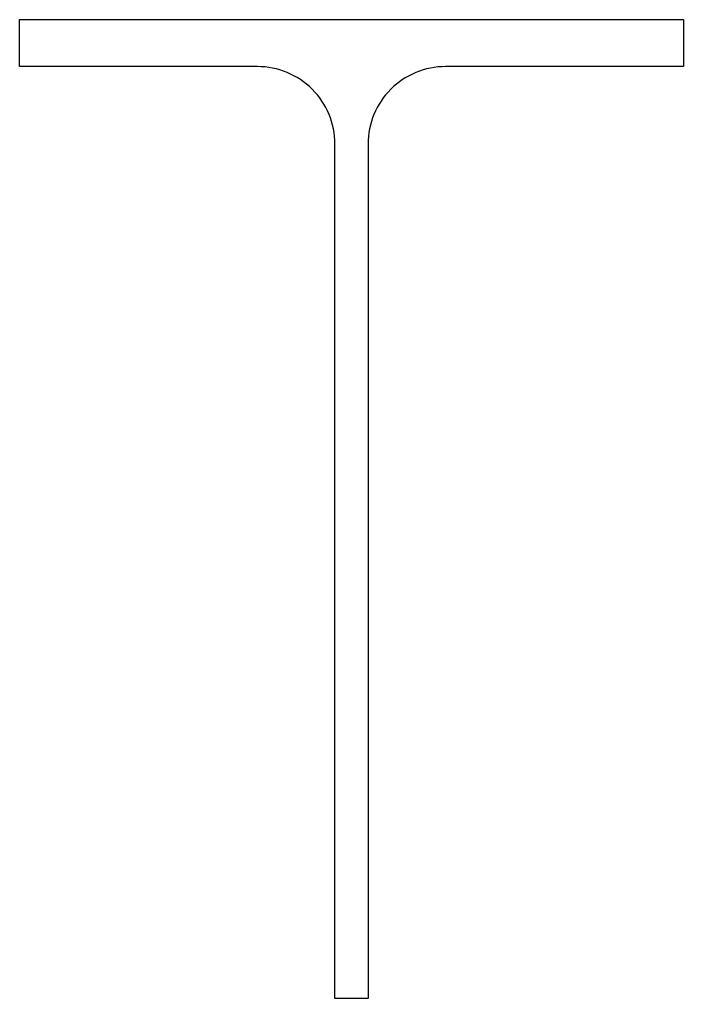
# Model space of a CAD drawing. Header units: inches. Extents: x -3 to 3, y -4.42 to 4.42.
import ezdxf

# ---------------------------------------------------------------- set-up
doc = ezdxf.new("R2010")
doc.units = ezdxf.units.IN
doc.layers.add('steel', color=7, linetype='Continuous')

msp = doc.modelspace()

# ---------------------------------------------------------------- linework, layer by layer
at = {"layer": 'steel'}
msp.add_lwpolyline([(3, 4), (0.85, 4, 0.414214), (0.15, 3.3), (0.15, -4.425), (-0.15, -4.425), (-0.15, 3.3, 0.414214), (-0.85, 4), (-3, 4), (-3, 4.425), (3, 4.425)], format="xyb", close=True, dxfattribs=at)

doc.saveas('drawing.dxf')
